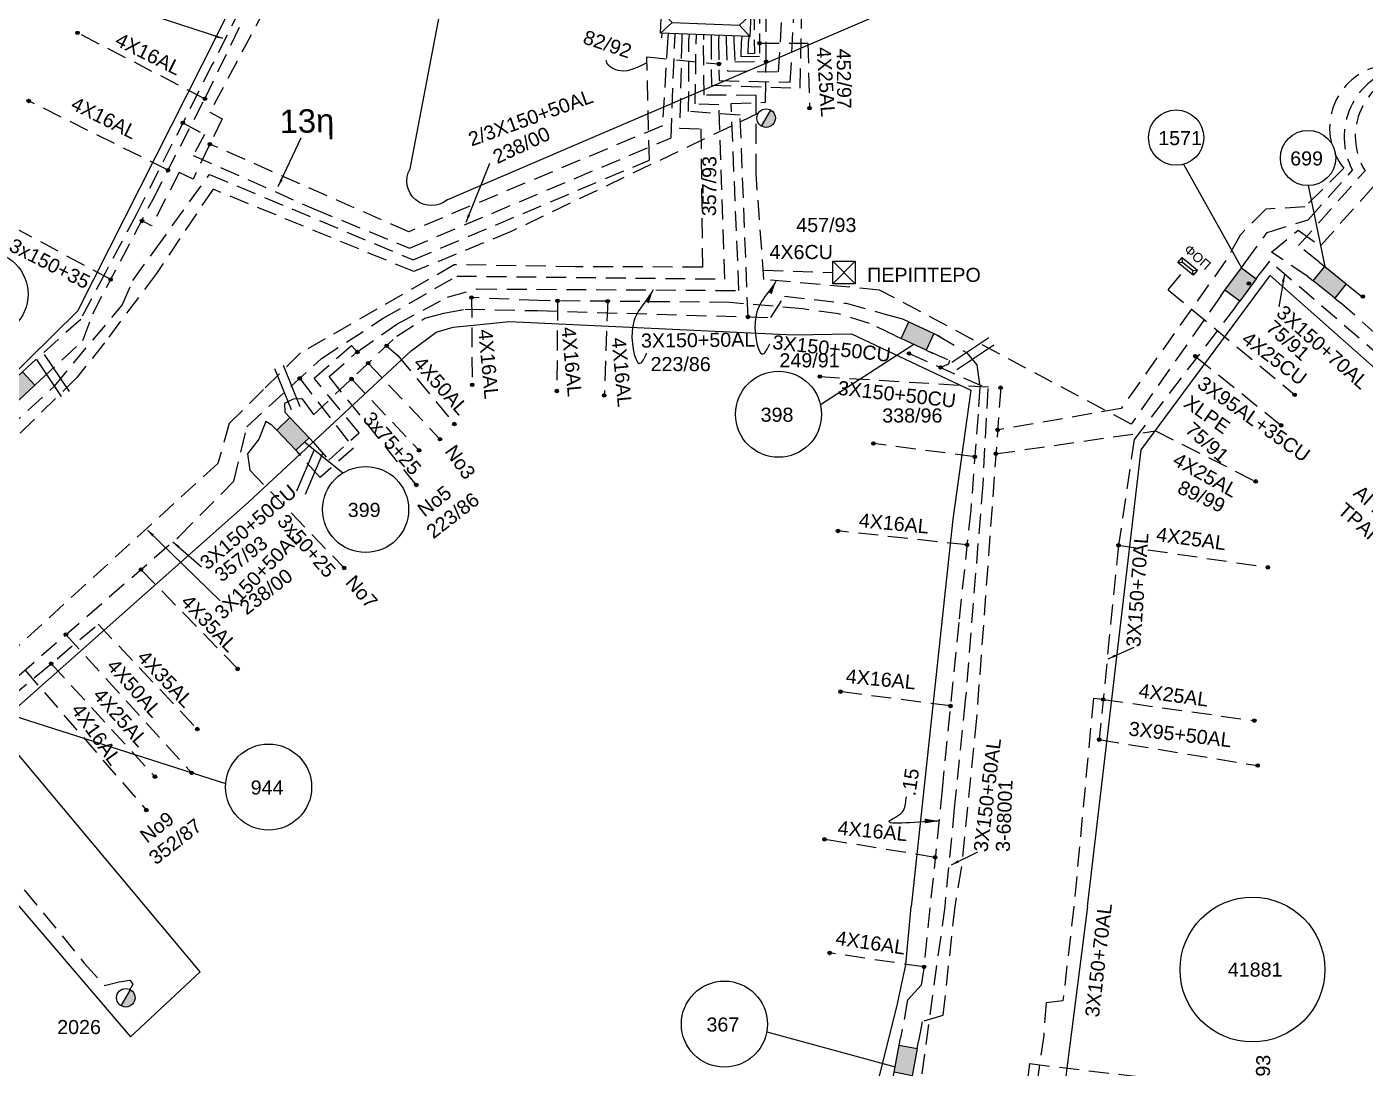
# Model space of a CAD drawing. Header units: millimetres. Extents: x 924 to 3152, y 704 to 1760.
# Drawn here: x 2549.9 to 2721, y 1517.9 to 1651 of the extents above; entities that cross this region are included whole.
import ezdxf

# ---------------------------------------------------------------- set-up
doc = ezdxf.new("R2010")
doc.units = ezdxf.units.MM
doc.linetypes.add('DASHED', pattern=[19.05, 12.7, -6.35])
for name, color, linetype in [('Link Box 4 Διευθύνσεων', 7, 'Continuous'), ('Pillar', 7, 'Continuous'), ('Άγνωστα', 7, 'Continuous'), ('Γυμνά εναέρια ΧΤ (3Φ)   4x35AL', 7, 'Continuous'), ('Επιγραφές - Σχήματα', 7, 'Continuous'), ('Καλώδια ΧΤ   3x150+50AL', 7, 'DASHED'), ('Καλώδια ΧΤ   3x150+50CU', 7, 'DASHED'), ('Καλώδια ΧΤ   3x150AL+50XLPE', 7, 'DASHED'), ('Καλώδια ΧΤ   4x25CU', 7, 'DASHED'), ('Καλώδια ΧΤ   4x6CU', 7, 'DASHED'), ('Στύλος ΦΜ', 7, 'Continuous'), ('Στύλος ΦΜ @ 1', 7, 'Continuous'), ('Συνδέσεις', 7, 'Continuous'), ('Τομή', 7, 'Continuous'), ('Υποσταθμός πόλεως', 7, 'Continuous'), ('Υπόβαθρο ΔΕΗ', 7, 'Continuous'), ('Υπόγεια Καλώδια Δικτύου ΧΤ   .15', 7, 'DASHED'), ('Υπόγεια καλώδια Δικτύου ΧΤ και Παρ. ΧΤ - 3X150+70 AL', 7, 'DASHED'), ('Υπόγεια καλώδια Δικτύου ΧΤ και Παρ. ΧΤ X-95  (3X95AL +35CU  XLPE)', 7, 'DASHED'), ('Υπόγεια καλώδια Παροχών ΧΤ   4x16AL', 7, 'DASHED'), ('Υπόγεια καλώδια Παροχών ΧΤ   4x25', 7, 'DASHED'), ('Υπόγεια καλώδια Παροχών ΧΤ   4x50AL', 7, 'DASHED')]:
    doc.layers.add(name, color=color, linetype=linetype)
doc.styles.get("Standard").update_dxf_attribs({"font": 'ARIAL.TTF'})
doc.linetypes.add('SYN_LINE', pattern='A,0.5,-0.0001,["/\\/\\/\\/",Standard,S=0.1,R=0,X=0,Y=-0.05],-0.25', length=0.7501)
doc.dimstyles.new('ISO-25', dxfattribs={"dimtxt": 2.5, "dimasz": 2.5, "dimexe": 1.25, "dimexo": 0.625, "dimtad": 1, "dimtxsty": 'Standard', "dimcen": 2.5, "dimadec": 0, "dimazin": 0, "dimtfac": 1, "dimtmove": 0, "dimatfit": 3, "dimfxl": 1, "dimarcsym": 0})

# ---------------------------------------------------------------- blocks, each defined once
blk = doc.blocks.new('ΤΟΜΗ')
at = {"layer": 'Τομή', "ltscale": 40}
for p, q in [((-5.68, 0), (5.68, 0)), ((5.68, -2.33), (-5.68, -2.33))]:
    blk.add_line(p, q, dxfattribs=at)
blk = doc.blocks.new('LINK BOX 4 ΑΝΑΧΩΡΗΣΕΩΝ')
at = {"layer": 'Link Box 4 Διευθύνσεων', "ltscale": 40}
blk.add_hatch(color=256, dxfattribs=at).paths.add_polyline_path([(-3.54, 0), (-3.54, -4.67), (3.54, -4.67), (3.54, 0)])
for p, q in [((-3.54, 0), (-5.33, 0)), ((5.33, 0), (3.54, 0)), ((-3.54, -4.67), (-5.33, -4.67)), ((5.33, -4.67), (3.54, -4.67))]:
    blk.add_line(p, q, dxfattribs=at)
blk.add_lwpolyline([(-3.54, -4.67), (-3.54, 0), (3.54, 0), (3.54, -4.67)], close=True, dxfattribs=at)
blk = doc.blocks.new('ΥΠΟΣΤΑΘΜΟΣ ΠΟΛΕΩΣ 13 ΑΝΑΧΩΡΗΣΕΩΝ')
at = {"layer": 'Υποσταθμός πόλεως', "ltscale": 40}
for p, q in [((-11.12, -2.82), (-11.12, -4)), ((-9.53, -2.82), (-9.53, -4)), ((-7.77, -2.82), (-7.77, -4)), ((-5.99, -2.82), (-5.99, -4)), ((-4.14, -2.82), (-4.14, -4)), ((-2.3, -2.82), (-2.3, -4)), ((-0.43, -2.82), (-0.43, -4)), ((1.54, -2.82), (1.54, -4)), ((3.43, -2.82), (3.43, -4)), ((5.39, -2.82), (5.39, -4)), ((7.32, -2.82), (7.32, -4)), ((9.32, -2.82), (9.32, -4)), ((11.11, -2.82), (11.11, -4))]:
    blk.add_line(p, q, dxfattribs=at)
blk.add_lwpolyline([(-11.43, 2.82), (11.43, 2.82), (11.43, -2.82), (-11.43, -2.82)], close=True, dxfattribs=at)
for points in [[(-8.62, 0), (-11.43, 2.82)], [(-11.43, -2.82), (-8.62, 0)], [(-8.62, 0), (8.62, 0)], [(8.62, 0), (11.43, 2.82)], [(11.43, -2.82), (8.62, 0)]]:
    blk.add_lwpolyline(points, dxfattribs=at)
at = {"layer": 'Υποσταθμός πόλεως', "linetype": 'SYN_LINE', "ltscale": 40, "flags": 1}
for tag, p in [('ΜΕΤΑΣΧΗΜΑΤΙΣΜΟΣ', (12.22, 1.68)), ('ΙΣΧΥΣ', (12.2, -1.11)), ('ΑΡΙΘΜΟΣ', (12.32, -3.83))]:
    blk.add_attdef(tag, p, '', height=1.8, dxfattribs=at)
blk = doc.blocks.new('ΥΠΑΡΧΩΝ ΤΣΙΜΕΝΤΕΝΙΟΣ ΣΤΥΛΟΣ')
at = {"layer": 'Στύλος ΦΜ'}
blk.add_hatch(color=256, dxfattribs=at).paths.add_polyline_path([(-1.29, -2.28, 0.574793), (2.62, 0, 0.268822), (1.3, 2.27)])
blk.add_line((-1.29, -2.28), (1.3, 2.27), dxfattribs=at)
blk.add_circle((0, 0), 2.62, dxfattribs=at)
at = {"layer": 'Στύλος ΦΜ', "flags": 4}
for tag, p in [('ΑΡΙΘΜΟΣ', (-4.68, 8.05)), ('ΤΥΠΟΣ', (-4.91, 3.03))]:
    blk.add_attdef(tag, p, '', height=4, dxfattribs=at)
blk = doc.blocks.new('_ΣΥΝΔΕΣΗ')
at = {"layer": 'Συνδέσεις', "linetype": 'SYN_LINE', "ltscale": 40}
blk.add_hatch(color=256, dxfattribs=at).paths.add_polyline_path([(0.5, -0.01, 1), (-0.5, -0.01, 1)])
at = {"layer": 'Συνδέσεις'}
blk.add_circle((0, -0.01), 0.5, dxfattribs=at)
blk = doc.blocks.new('Pillar')
at = {"layer": 'Υποσταθμός πόλεως', "linetype": 'Continuous', "ltscale": 40}
blk.add_lwpolyline([(-8.6, 2.8), (8.6, 2.8), (8.6, -2.8), (-8.6, -2.8)], close=True, dxfattribs=at)
for points in [[(-5.8, 0), (-8.6, 2.8)], [(-8.6, -2.8), (-5.8, 0)], [(-5.8, 0), (5.8, 0)], [(5.8, 0), (8.6, 2.8)], [(8.6, -2.8), (5.8, 0)]]:
    blk.add_lwpolyline(points, dxfattribs=at)
at = {"layer": 'Pillar', "ltscale": 40}
blk.add_attdef('PILLAR', (-5.7, 3.7), '', height=2.52, dxfattribs=at)

msp = doc.modelspace()

# ---------------------------------------------------------------- linework, layer by layer
at = {"layer": 'Άγνωστα', "color": 156, "linetype": 'DASHED', "ltscale": 0.2}
for p, q in [((2641.229, 1647.165), (2641.27, 1649.216)), ((2643.559, 1647.217), (2641.229, 1647.165))]:
    msp.add_line(p, q, dxfattribs=at)
msp.add_lwpolyline([(2644.35, 1694.219), (2643.537, 1669.231), (2643.559, 1647.217)], dxfattribs=at)
at = {"layer": 'Άγνωστα', "color": 62, "linetype": 'DASHED', "ltscale": 0.2}
for points in [[(2572.26, 1689.054), (2585.71, 1684.739), (2585.765, 1663.444), (2573.32, 1640.089), (2574.882, 1639.256), (2571.162, 1631.557), (2569.402, 1632.407), (2565.858, 1625.566), (2564.647, 1626.193)], [(2551.601, 1605.812), (2557.09, 1610.924), (2558.338, 1614.333), (2566.059, 1628.994), (2572.687, 1641.813), (2577.496, 1651.736)], [(2560.641, 1618.706), (2547.814, 1625.608)], [(2581.246, 1600.1), (2580.468, 1600.542), (2579.582, 1598.289), (2578.122, 1596.443), (2578.423, 1594.358), (2590.475, 1581.837)]]:
    msp.add_lwpolyline(points, dxfattribs=at)
at = {"layer": 'Άγνωστα', "color": 2, "linetype": 'DASHED', "ltscale": 0.2}
msp.add_lwpolyline([(2639.304, 1649.293), (2639.463, 1645.406), (2646.017, 1645.246), (2646.51, 1653.681), (2645.32, 1654.658), (2646.109, 1676.511), (2652.065, 1674.279)], dxfattribs=at)
at = {"layer": 'Άγνωστα', "color": 6, "linetype": 'DASHED', "ltscale": 0.2}
for points in [[(2642.107, 1613.926), (2641.093, 1639.703), (2634.511, 1640.199), (2634.543, 1649.48)], [(2582.943, 1601.702), (2582.886, 1602.913), (2584.002, 1603.457), (2585.061, 1603.485), (2586.579, 1601.425), (2597.192, 1611.46), (2600.806, 1613.778), (2603.218, 1614.409), (2605.934, 1614.917), (2615.205, 1614.736), (2642.107, 1613.926), (2645.011, 1613.866), (2646.779, 1616.596), (2654.627, 1615.668), (2659.476, 1614.334), (2661.859, 1613.679)], [(2660.864, 1611.567), (2657.612, 1613.095), (2653.658, 1614.314), (2649.101, 1614.956), (2639.715, 1615.779), (2615.366, 1616.016), (2606.761, 1616.406)], [(2671.089, 1596.052), (2658.125, 1597.742)]]:
    msp.add_lwpolyline(points, dxfattribs=at)
at = {"layer": 'Άγνωστα', "color": 1, "linetype": 'DASHED', "ltscale": 0.2}
msp.add_lwpolyline([(2546.111, 1603.889), (2544.283, 1601.907), (2547.245, 1599.389), (2553.456, 1605.091), (2562.092, 1615.44), (2563.476, 1618.602), (2566.268, 1622.463), (2573.256, 1632.154), (2599.303, 1621.224), (2629.491, 1633.985), (2629.169, 1647.169), (2638.379, 1646.267)], dxfattribs=at)
at = {"layer": 'Άγνωστα', "color": 154, "linetype": 'DASHED', "ltscale": 0.2}
msp.add_lwpolyline([(2713.655, 1619.099), (2708.994, 1622.218), (2712.431, 1625.002), (2715.27, 1623.011), (2723.673, 1632.434)], dxfattribs=at)
at = {"layer": 'Άγνωστα', "color": 85, "linetype": 'DASHED', "ltscale": 0.2}
for points in [[(2586.507, 1597.927), (2588.525, 1595.635), (2592.392, 1599.126), (2586.636, 1606.099), (2591.429, 1610.282), (2592.166, 1609.438)], [(2599.697, 1592.454), (2588.549, 1606.311)]]:
    msp.add_lwpolyline(points, dxfattribs=at)
at = {"layer": 'Άγνωστα', "color": 133, "linetype": 'DASHED', "ltscale": 0.2}
msp.add_lwpolyline([(2584.804, 1606.074), (2591.678, 1597.162), (2587.411, 1593.385), (2584.596, 1596.551)], dxfattribs=at)
at = {"layer": 'Άγνωστα', "color": 30, "linetype": 'DASHED', "ltscale": 0.2}
msp.add_lwpolyline([(2686.984, 1559.896), (2707.243, 1556.58)], dxfattribs=at)
at = {"layer": 'Γυμνά εναέρια ΧΤ (3Φ)   4x35AL', "color": 133, "linetype": 'DASHED', "ltscale": 0.2}
msp.add_lwpolyline([(2564.513, 1581.644), (2576.871, 1568.933)], dxfattribs=at)
at = {"layer": 'Γυμνά εναέρια ΧΤ (3Φ)   4x35AL', "color": 30, "linetype": 'DASHED', "ltscale": 0.2}
msp.add_lwpolyline([(2547.926, 1565.367), (2559.059, 1574.632), (2571.716, 1561.243)], dxfattribs=at)
at = {"layer": 'Επιγραφές - Σχήματα'}
for points in [[(2629.187, 1646.424), (2628.403, 1646.009), (2627.724, 1645.708), (2627.138, 1645.507), (2626.633, 1645.392), (2626.2, 1645.35), (2625.825, 1645.367), (2625.498, 1645.429), (2625.207, 1645.522), (2624.943, 1645.636), (2624.707, 1645.765), (2624.499, 1645.908), (2624.323, 1646.062), (2624.179, 1646.225), (2624.071, 1646.395), (2624, 1646.569), (2623.969, 1646.745)], [(2652.93, 1618.149), (2655.778, 1621.063)], [(2652.93, 1621.063), (2655.778, 1618.149)]]:
    msp.add_lwpolyline(points, dxfattribs=at)
at = {"layer": 'Επιγραφές - Σχήματα', "ltscale": 0.2}
for points in [[(2697.769, 1633.442), (2705.164, 1620.187)], [(2713.685, 1630.709), (2715.816, 1620.356)], [(2651.357, 1602.716), (2663.276, 1610.434)], [(2590.312, 1593.976), (2585.407, 1597.932)], [(2575.336, 1554.253), (2545.878, 1563.663)], [(2644.485, 1522.52), (2660.906, 1518.086)]]:
    msp.add_lwpolyline(points, dxfattribs=at)
at = {"layer": 'Επιγραφές - Σχήματα'}
msp.add_lwpolyline([(2652.93, 1621.063), (2655.778, 1621.063), (2655.778, 1618.149), (2652.93, 1618.149)], close=True, dxfattribs=at)
for centre, radius in [((2696.819, 1636.848), 3.536), ((2713.685, 1634.245), 3.536), ((2544.574, 1616.826), 5.5), ((2645.998, 1601.48), 5.5), ((2593.225, 1589.311), 5.5), ((2580.82, 1553.829), 5.5), ((2639.078, 1523.526), 5.5)]:
    msp.add_circle(centre, radius, dxfattribs=at)
at = {"layer": 'Επιγραφές - Σχήματα', "color": 1}
msp.add_circle((2706.576, 1530.499), 9.258, dxfattribs=at)
at = {"layer": 'Καλώδια ΧΤ   3x150+50AL', "color": 173, "ltscale": 0.2}
for points in [[(2586.856, 1708.769), (2587.974, 1708.742), (2588.915, 1711.249), (2608.176, 1708.123), (2608.579, 1705.996), (2608.377, 1702.289), (2611.604, 1691.359), (2623.289, 1686.469), (2623.792, 1682.01), (2642.519, 1673.938), (2642.054, 1658.322), (2642.807, 1656.96), (2642.931, 1647.587), (2642.134, 1647.58), (2642.165, 1649.181)], [(2643.424, 1639.972), (2611.832, 1624.856), (2599.398, 1619.726), (2573.721, 1630.263), (2566.475, 1619.484), (2559.847, 1610.622), (2556.319, 1606.185), (2548.373, 1598.379), (2544.769, 1598.099), (2533.454, 1586.851)]]:
    msp.add_lwpolyline(points, dxfattribs=at)
at = {"layer": 'Καλώδια ΧΤ   3x150+50AL', "color": 85, "ltscale": 0.2}
for points in [[(2640.27, 1649.256), (2640.403, 1646.556), (2644.414, 1646.568), (2644.393, 1658.238), (2645.099, 1679.652), (2661.252, 1673.116), (2687.584, 1662.725)], [(2588.549, 1606.311), (2592.151, 1609.455), (2597.201, 1613.018), (2603.69, 1616.455), (2607.462, 1617.508), (2640.942, 1617.31), (2639.946, 1641.2), (2644.339, 1641.383), (2644.414, 1646.568)]]:
    msp.add_lwpolyline(points, dxfattribs=at)
at = {"layer": 'Καλώδια ΧΤ   3x150+50AL', "color": 30, "ltscale": 0.2}
msp.add_lwpolyline([(2633.622, 1649.516), (2633.363, 1638.058), (2636.079, 1637.963), (2636.273, 1620.292), (2620.07, 1620.351), (2604.555, 1620.594), (2584.911, 1609.321), (2580.178, 1604.665), (2575.8, 1600.323), (2574.329, 1595.203), (2537.3, 1561.316), (2538.395, 1558.842), (2540.161, 1558.548), (2543.831, 1561.959)], dxfattribs=at)
at = {"layer": 'Καλώδια ΧΤ   3x150+50AL', "color": 5, "ltscale": 0.2}
for points in [[(2569.85, 1638.742), (2572.624, 1637.263), (2571.194, 1634.582), (2586.616, 1627.741), (2598.826, 1622.73), (2632.267, 1636.812), (2632.738, 1649.55)], [(2673.861, 1475.8), (2675.408, 1488.258), (2673.857, 1488.525), (2676.466, 1507.752), (2677.44, 1512.953), (2677.44, 1512.953), (2678.115, 1518.475), (2706.204, 1515.102)]]:
    msp.add_lwpolyline(points, dxfattribs=at)
at = {"layer": 'Καλώδια ΧΤ   3x150+50AL', "color": 62, "ltscale": 0.2}
for points in [[(2631.849, 1649.585), (2631.162, 1638.365)], [(2631.162, 1638.365), (2598.749, 1624.817), (2573.318, 1636.019)]]:
    msp.add_lwpolyline(points, dxfattribs=at)
at = {"layer": 'Καλώδια ΧΤ   3x150+50AL', "color": 2, "ltscale": 0.2}
for points in [[(2662.687, 1609.252), (2672.753, 1604.779), (2672.101, 1592.546), (2669.876, 1564.884), (2668.464, 1551.13), (2667.244, 1538.556), (2663.609, 1512.131), (2660.685, 1509.197), (2654.464, 1481.624), (2673.246, 1473.71), (2676.591, 1472.438)], [(2665.282, 1609.492), (2667.849, 1608.367), (2667.732, 1607.872), (2666.715, 1607.462)]]:
    msp.add_lwpolyline(points, dxfattribs=at)
at = {"layer": 'Καλώδια ΧΤ   3x150+50CU', "color": 151, "ltscale": 0.2}
msp.add_lwpolyline([(2637.382, 1649.369), (2637.415, 1643.557), (2648.761, 1643.167), (2649.014, 1653.959), (2656.87, 1670.997), (2688.693, 1658.489), (2703.09, 1664.97), (2708.933, 1679.085), (2715.24, 1692.54)], dxfattribs=at)
at = {"layer": 'Καλώδια ΧΤ   3x150+50CU', "color": 1, "ltscale": 0.2}
msp.add_lwpolyline([(2638.327, 1649.332), (2638.415, 1644.145), (2647.506, 1643.934), (2648.085, 1654.633), (2646.61, 1656.052)], dxfattribs=at)
at = {"layer": 'Καλώδια ΧΤ   3x150+50CU', "color": 133, "ltscale": 0.2}
msp.add_lwpolyline([(2546.433, 1567.161), (2547.61, 1568.14), (2548.932, 1568.151), (2569.341, 1585.825), (2576.385, 1592.936), (2578.046, 1599.891), (2583.761, 1605.12), (2587.59, 1608.624), (2595.481, 1613.754), (2604.877, 1619.146), (2639.142, 1618.769), (2638.368, 1641.038), (2635.361, 1641.157), (2635.466, 1649.444)], dxfattribs=at)
at = {"layer": 'Καλώδια ΧΤ   3x150+50CU', "color": 175, "ltscale": 0.2}
msp.add_lwpolyline([(2702.534, 1616.619), (2702.534, 1616.619), (2702.534, 1616.619), (2691.084, 1600.237), (2658.901, 1617.369), (2644.135, 1618.727), (2643.131, 1632.244), (2643.129, 1642.236), (2636.487, 1642.293), (2636.399, 1649.407)], dxfattribs=at)
at = {"layer": 'Καλώδια ΧΤ   3x150+50CU', "color": 85, "ltscale": 0.2}
msp.add_lwpolyline([(2796.802, 1544.474), (2786.226, 1553.956), (2753.942, 1583.895), (2717.807, 1615.759)], dxfattribs=at)
at = {"layer": 'Καλώδια ΧΤ   3x150+50CU', "color": 62, "ltscale": 0.2}
for points in [[(2651.276, 1606.312), (2674.394, 1604.875)], [(2674.394, 1604.875), (2673.022, 1585.925), (2671.305, 1562.624), (2669.349, 1543.435), (2668.522, 1538.556), (2667.007, 1524.626), (2664.378, 1523.826), (2663.893, 1521.283)]]:
    msp.add_lwpolyline(points, dxfattribs=at)
at = {"layer": 'Καλώδια ΧΤ   3x150AL+50XLPE', "color": 5, "ltscale": 0.2}
msp.add_lwpolyline([(2572.973, 1691.277), (2583.684, 1688.466), (2583.794, 1661.996), (2580.687, 1660.145), (2573.622, 1646.192), (2563.903, 1626.997), (2559.985, 1619.625), (2556.802, 1613.616), (2550.011, 1607.52)], dxfattribs=at)
at = {"layer": 'Καλώδια ΧΤ   3x150AL+50XLPE', "color": 30, "ltscale": 0.2}
msp.add_lwpolyline([(2705.696, 1620.908), (2708.473, 1624.726), (2708.473, 1624.726), (2713.716, 1626.359), (2719.361, 1632.682)], dxfattribs=at)
at = {"layer": 'Καλώδια ΧΤ   3x150AL+50XLPE', "color": 85, "ltscale": 0.2}
for points in [[(2715.118, 1620.918), (2712.477, 1623.053), (2712.477, 1623.053), (2712.477, 1623.053), (2720.962, 1632.616)], [(2719.27, 1617.578), (2720.669, 1616.452)]]:
    msp.add_lwpolyline(points, dxfattribs=at)
at = {"layer": 'Καλώδια ΧΤ   3x150AL+50XLPE', "color": 62, "ltscale": 0.2}
for points in [[(2718.257, 1632.94), (2713.299, 1628)], [(2713.299, 1628), (2708.307, 1627.707), (2708.307, 1627.707), (2708.307, 1627.707), (2708.307, 1627.707), (2708.307, 1627.707), (2704.993, 1624.395), (2704.993, 1624.395), (2703.171, 1621.129), (2689.801, 1602.211), (2673.811, 1599.451)]]:
    msp.add_lwpolyline(points, dxfattribs=at)
msp.add_arc((2724.582, 1638.066), 8.141, 95.90786, 219.02509, dxfattribs=at)
at = {"layer": 'Καλώδια ΧΤ   3x150AL+50XLPE', "color": 30, "ltscale": 0.2}
msp.add_arc((2727.432, 1636.945), 9.128, 102.14841, 207.84273, dxfattribs=at)
at = {"layer": 'Καλώδια ΧΤ   3x150AL+50XLPE', "color": 85, "ltscale": 0.2}
msp.add_arc((2728.102, 1637.016), 8.387, 99.79057, 211.64388, dxfattribs=at)
at = {"layer": 'Καλώδια ΧΤ   4x25CU', "color": 30, "ltscale": 0.2}
for points in [[(2695.8, 1617.41), (2698.033, 1620.07)], [(2695.8, 1617.41), (2711.976, 1603.975)]]:
    msp.add_lwpolyline(points, dxfattribs=at)
at = {"layer": 'Καλώδια ΧΤ   4x6CU', "color": 173, "ltscale": 0.2}
msp.add_lwpolyline([(2644.048, 1619.904), (2652.829, 1619.598)], dxfattribs=at)
at = {"layer": 'Υπόβαθρο ΔΕΗ', "ltscale": 0.2}
for points in [[(2402.778, 1717.766), (2395.985, 1703.716), (2379.109, 1670.928), (2361.865, 1638.772), (2349.733, 1613.656), (2378.815, 1594.064), (2449.173, 1544.943), (2472.136, 1528.911), (2496.185, 1554.347), (2543.811, 1602.328), (2556.419, 1614.71), (2574.384, 1650.191), (2580.081, 1661.947), (2580.417, 1684.372), (2514.561, 1705.672), (2467.655, 1719.923)], [(2685.494, 1538.556), (2692.361, 1596.921), (2708.833, 1619.209), (2768.515, 1566.343), (2791.374, 1544.859), (2798.552, 1538.556)], [(2519.652, 1538.556), (2536.52, 1553.102), (2563.158, 1521.918), (2572.059, 1530.194), (2545.844, 1561.519), (2578.265, 1590.259), (2599.061, 1609.606), (2602.221, 1611.985), (2604.395, 1612.605), (2607.456, 1612.916), (2611.58, 1613.334), (2647.898, 1611.641), (2655.328, 1611.783), (2670.568, 1604.555), (2668.286, 1588.073), (2665.994, 1566.631), (2663.087, 1539.653), (2662.963, 1538.556)], [(2519.652, 1538.556), (2500.553, 1521.736), (2501.526, 1510.93), (2538.197, 1490.511), (2571.534, 1472.026), (2605.782, 1453.267), (2636.114, 1436.473), (2639.748, 1447.096), (2648.021, 1473.568), (2661.102, 1525.715), (2662.266, 1531.125), (2662.963, 1538.556)], [(2685.494, 1538.556), (2679.883, 1494.504), (2677.923, 1476.679), (2670.568, 1460.01), (2663.168, 1439.328), (2658.391, 1427.142), (2675.211, 1418.275), (2750.469, 1382.177), (2832.353, 1341.706), (2865.834, 1421.696), (2875.782, 1446.969), (2883.063, 1465.279), (2821.778, 1518.399), (2798.552, 1538.556)]]:
    msp.add_lwpolyline(points, dxfattribs=at)
msp.add_lwpolyline([(2598.903, 1632.869), (2606.749, 1673.963, -0.4559269), (2611.845, 1676.926), (2657.829, 1659.011, -0.5556242), (2659.026, 1652.617), (2603.674, 1628.9, -0.8343082), (2598.903, 1632.869, -1)], format="xyb", dxfattribs=at)
at = {"layer": 'Υπόγεια Καλώδια Δικτύου ΧΤ   .15', "color": 6, "ltscale": 0.2}
for points in [[(2666.274, 1611.605), (2670.009, 1609.369), (2671.355, 1607.788), (2671.745, 1604.99), (2671.504, 1601.486), (2670.568, 1589.216), (2669.03, 1574.864), (2666.914, 1553.533), (2664.537, 1530.375)], [(2664.537, 1530.375), (2664.218, 1528.521), (2662.498, 1526.617), (2661.6, 1521.721)]]:
    msp.add_lwpolyline(points, dxfattribs=at)
at = {"layer": 'Υπόγεια καλώδια Δικτύου ΧΤ και Παρ. ΧΤ - 3X150+70 AL', "color": 30, "ltscale": 0.2}
for points in [[(2731.792, 1601.256), (2708.747, 1621.074), (2707.575, 1619.523)], [(2704.413, 1615.234), (2691.445, 1598.253), (2689.448, 1584.731), (2686.984, 1559.896)], [(2687.482, 1565.031), (2686.25, 1565.149), (2683.751, 1538.556), (2682.345, 1526.497), (2680.19, 1526.233), (2679.898, 1522.076), (2677.961, 1508.395), (2676.891, 1500.427)]]:
    msp.add_lwpolyline(points, dxfattribs=at)
at = {"layer": 'Υπόγεια καλώδια Δικτύου ΧΤ και Παρ. ΧΤ X-95  (3X95AL +35CU  XLPE)', "color": 30, "ltscale": 0.2}
msp.add_lwpolyline([(2699.273, 1608.902), (2710.242, 1600.075)], dxfattribs=at)
at = {"layer": 'Υπόγεια καλώδια Παροχών ΧΤ   4x16AL', "color": 62, "ltscale": 0.2}
for points in [[(2572.687, 1641.813), (2556.391, 1650.239)], [(2567.972, 1632.696), (2550.15, 1641.541)]]:
    msp.add_lwpolyline(points, dxfattribs=at)
at = {"layer": 'Υπόγεια καλώδια Παροχών ΧΤ   4x16AL', "color": 6, "ltscale": 0.2}
for points in [[(2606.761, 1616.406), (2606.847, 1605.247)], [(2617.757, 1615.993), (2617.655, 1604.45)], [(2624.165, 1615.93), (2623.717, 1603.904)], [(2670.094, 1584.791), (2653.609, 1586.564)], [(2667.972, 1564.199), (2653.926, 1566.028)], [(2666.022, 1544.842), (2651.866, 1547.145)], [(2664.584, 1530.833), (2652.528, 1532.622)]]:
    msp.add_lwpolyline(points, dxfattribs=at)
at = {"layer": 'Υπόγεια καλώδια Παροχών ΧΤ   4x16AL', "color": 133, "ltscale": 0.2}
msp.add_lwpolyline([(2549.675, 1568.795), (2565.19, 1550.886)], dxfattribs=at)
at = {"layer": 'Υπόγεια καλώδια Παροχών ΧΤ   4x25', "ltscale": 0.2}
msp.add_lwpolyline([(2643.557, 1648.928), (2649.748, 1648.926), (2649.962, 1640.62)], dxfattribs=at)
at = {"layer": 'Υπόγεια καλώδια Παροχών ΧΤ   4x25', "color": 62, "ltscale": 0.2}
msp.add_lwpolyline([(2673.69, 1596.424), (2694.167, 1599.365), (2706.99, 1592.908)], dxfattribs=at)
at = {"layer": 'Υπόγεια καλώδια Παροχών ΧΤ   4x25', "color": 30, "ltscale": 0.2}
for points in [[(2689.448, 1584.731), (2708.535, 1581.913)], [(2553.024, 1569.61), (2566.289, 1555.153)], [(2687.493, 1565.029), (2706.823, 1562.317)], [(2536.589, 1556.526), (2542.35, 1549.549), (2557.262, 1531.339), (2559.863, 1528.47), (2561.704, 1528.952), (2563.093, 1529.163), (2563.485, 1528.651), (2563.022, 1527.773)]]:
    msp.add_lwpolyline(points, dxfattribs=at)
at = {"layer": 'Υπόγεια καλώδια Παροχών ΧΤ   4x50AL', "color": 6, "ltscale": 0.2}
for points in [[(2595.904, 1610.242), (2597.353, 1608.998), (2604.563, 1600.233)], [(2593.549, 1608.015), (2602.726, 1598.293)], [(2591.411, 1605.994), (2600.057, 1596.873)]]:
    msp.add_lwpolyline(points, dxfattribs=at)
at = {"layer": 'Υπόγεια καλώδια Παροχών ΧΤ   4x50AL', "color": 133, "ltscale": 0.2}
msp.add_lwpolyline([(2554.913, 1573.331), (2570.983, 1555.643)], dxfattribs=at)

# ---------------------------------------------------------------- block references
at = {"layer": 'Link Box 4 Διευθύνσεων'}
for p, xscale, yscale, zscale, rotation in [((2705.994, 1617.379), 0.4999999999999996, 0.4999999999999996, 0.4999999999999996, 233.6090561435564), ((2715.731, 1617.429), 0.4999999999999997, 0.4999999999999997, 0.4999999999999997, 141.1808351353071), ((2663.276, 1610.434), 0.4999999999999996, 0.4999999999999996, 0.4999999999999996, 154.8370008664189), ((2548.061, 1605.704), 0.4999999999999996, 0.4999999999999996, 0.4999999999999996, 42.96472262894192), ((2583.075, 1598.163), 0.4999999999999996, 0.4999999999999996, 0.4999999999999996, 133.3489133066111), ((2663.393, 1518.666), 0.4999999999999996, 0.4999999999999996, 0.4999999999999996, 259.1884953958856)]:
    msp.add_blockref('LINK BOX 4 ΑΝΑΧΩΡΗΣΕΩΝ', p, dxfattribs=dict(at, xscale=xscale, yscale=yscale, zscale=zscale, rotation=rotation))
at = {"layer": 'Pillar', "xscale": 0.1478749999999616, "yscale": 0.1478749999999616, "zscale": 0.1478749999999616, "rotation": 320.6391883969603}
msp.add_blockref('Pillar', (2698.297, 1620.392), dxfattribs=at)
at = {"layer": 'Στύλος ΦΜ @ 1', "ltscale": 40, "xscale": 0.4499999999998181, "yscale": 0.4499999999998181, "zscale": 0.4499999999998181}
msp.add_blockref('ΥΠΑΡΧΩΝ ΤΣΙΜΕΝΤΕΝΙΟΣ ΣΤΥΛΟΣ', (2644.419, 1639.341), dxfattribs=at)
at = {"layer": 'Στύλος ΦΜ @ 1', "ltscale": 40}
ref = msp.add_blockref('ΥΠΑΡΧΩΝ ΤΣΙΜΕΝΤΕΝΙΟΣ ΣΤΥΛΟΣ', (2562.572, 1526.891), dxfattribs=dict(at, xscale=0.4499999999998181, yscale=0.4499999999998181, zscale=0.4499999999998181))
ref.add_attrib('ΤΥΠΟΣ', '2026', (2553.8, 1522.252), dxfattribs={"layer": 'Στύλος ΦΜ', "height": 1.8, "flags": 4})
at = {"layer": 'Συνδέσεις', "xscale": 0.4499999999998181, "yscale": 0.4499999999998181, "zscale": 0.4499999999998181}
for p in [(2556.393, 1650.244), (2643.559, 1648.933), (2638.38, 1646.272), (2644.415, 1646.573), (2550.151, 1641.546), (2572.688, 1641.818), (2649.963, 1640.625), (2569.851, 1638.747), (2573.319, 1636.025), (2567.974, 1632.701), (2564.649, 1626.199), (2560.642, 1618.711), (2706.11, 1618.206), (2720.692, 1616.539), (2606.763, 1616.411), (2617.758, 1615.998), (2624.167, 1615.936), (2642.108, 1613.931), (2595.906, 1610.247), (2592.167, 1609.443), (2593.55, 1608.02), (2662.688, 1609.257), (2699.275, 1608.907), (2651.277, 1606.317), (2666.716, 1607.467), (2584.805, 1606.079), (2591.412, 1605.999), (2606.848, 1605.252), (2674.396, 1604.88), (2617.656, 1604.455), (2623.718, 1603.909), (2711.977, 1603.98), (2604.565, 1600.238), (2674.005, 1599.49), (2710.243, 1600.081), (2602.728, 1598.298), (2658.127, 1597.747), (2600.058, 1596.878), (2671.089, 1596.052), (2673.785, 1596.442), (2706.992, 1592.913), (2599.698, 1592.459), (2653.611, 1586.569), (2670.095, 1584.796), (2689.45, 1584.737), (2564.514, 1581.649), (2590.477, 1581.842), (2708.536, 1581.918), (2554.915, 1573.336), (2553.025, 1569.615), (2576.873, 1568.938), (2653.928, 1566.034), (2667.973, 1564.204), (2687.495, 1565.035), (2706.825, 1562.323), (2571.718, 1561.248), (2686.985, 1559.901), (2566.291, 1555.159), (2570.985, 1555.648), (2707.244, 1556.585), (2565.192, 1550.891), (2651.868, 1547.15), (2666.023, 1544.847), (2652.53, 1532.627), (2664.585, 1530.838)]:
    msp.add_blockref('_ΣΥΝΔΕΣΗ', p, dxfattribs=at)
at = {"layer": 'Τομή', "xscale": 0.4999999999999997, "yscale": 0.4999999999999997, "zscale": 0.4999999999999997}
for p, rotation in [((2670.509, 1609.703), 33.7321219316604), ((2552.766, 1606.122), 123.7774158159674), ((2582.682, 1604.682), 112.0983071437507), ((2585.531, 1594.293), 66.92500094777242)]:
    msp.add_blockref('ΤΟΜΗ', p, dxfattribs=dict(at, rotation=rotation))
at = {"layer": 'Υποσταθμός πόλεως', "xscale": 0.5, "yscale": 0.5, "zscale": 0.5, "rotation": 357.7592080466928}
msp.add_blockref('ΥΠΟΣΤΑΘΜΟΣ ΠΟΛΕΩΣ 13 ΑΝΑΧΩΡΗΣΕΩΝ', (2636.691, 1651.398), dxfattribs=at)

# ---------------------------------------------------------------- texts
at = {"layer": 'Γυμνά εναέρια ΧΤ (3Φ)   4x35AL', "color": 7, "char_height": 1.8, "width": 168.37176, "attachment_point": 1, "rotation": 313.61844}
for insert in [(2570.792, 1578.637), (2565.203, 1571.538)]:
    msp.add_mtext('4X35AL', dxfattribs=dict(at, insert=insert))
at = {"layer": 'Επιγραφές - Σχήματα', "attachment_point": 1}
for s, insert, char_height, rotation in [('82/92', (2621.438, 1650.646), 1.8, 341.54139), ('452/97', (2655.216, 1648.233), 1.8, 270.7078), ('238/00', (2609.275, 1635.077), 1.8, 25.04081), ('357/93', (2636.205, 1626.809), 1.8, 89.5631), ('3x150+35', (2548.298, 1624.077), 1.8, 333.08935), ('ΦΟΠ', (2698.507, 1623.293), 1.2, 318.59368), ('75/91', (2709.356, 1613.692), 1.8, 318.59368), ('3x75+25', (2594.094, 1602.024), 1.8, 311.28018), ('75/91', (2699.024, 1600.65), 1.8, 318.59368), ('No3', (2604.724, 1597.782), 1.8, 305.37832), ('89/99', (2697.592, 1593.123), 1.8, 335.10539), ('No5', (2599.638, 1589.675), 1.8, 37.9399), ('223/86', (2600.771, 1586.901), 1.8, 37.9399), ('ΑΓΡΟΤΙΚΗ\\PΤΡΑΠΕΖΑ', (2720.514, 1592.575), 1.8, 318.59368), ('3x50+25', (2583.157, 1588.913), 1.8, 311.28018), ('357/93', (2573.706, 1581.362), 1.8, 37.9399), ('238/00', (2576.91, 1577.159), 1.8, 37.9399), ('No7', (2591.879, 1581.105), 1.8, 311.28018), ('3X95+50AL', (2690.886, 1562.224), 1.8, 353.34121), ('3-68001', (2673.754, 1545.585), 1.8, 87.69199), ('No9', (2564.172, 1547.993), 1.8, 37.9399), ('352/87', (2565.306, 1545.219), 1.8, 37.9399), ('39/93', (2706.92, 1513.341), 1.8, 88.60083)]:
    msp.add_mtext_dynamic_manual_height_columns(s, width=10.09091, gutter_width=12.5, heights=[0], dxfattribs=dict(at, insert=insert, char_height=char_height, rotation=rotation))
at = {"layer": 'Επιγραφές - Σχήματα', "linetype": 'Continuous', "insert": (2582.199, 1640.416), "char_height": 3, "width": 47.13111, "attachment_point": 1, "rotation": 1.02002}
msp.add_mtext('13η', dxfattribs=at)
at = {"layer": 'Επιγραφές - Σχήματα', "char_height": 1.8, "attachment_point": 1}
for s, insert in [('1571', (2694.532, 1637.694)), ('699', (2711.398, 1635.091)), ('457/93', (2648.266, 1626.582)), ('223/86', (2629.646, 1608.8)), ('249/91', (2646.118, 1609.282)), ('398', (2643.711, 1602.326)), ('338/96', (2659.258, 1602.231)), ('399', (2590.938, 1590.158)), ('944', (2578.532, 1554.676)), ('41881', (2703.424, 1531.391)), ('367', (2636.791, 1524.373))]:
    msp.add_mtext_dynamic_manual_height_columns(s, width=10.09091, gutter_width=12.5, heights=[0], dxfattribs=dict(at, insert=insert))
at = {"layer": 'Επιγραφές - Σχήματα', "linetype": 'DASHED', "insert": (2657.323, 1620.207), "char_height": 1.8, "width": 22.41044, "attachment_point": 1}
msp.add_mtext('ΠΕΡΙΠΤΕΡΟ', dxfattribs=at)
at = {"layer": 'Καλώδια ΧΤ   3x150+50AL', "color": 7, "char_height": 1.8, "width": 168.37176, "attachment_point": 1}
for s, insert, rotation in [('2/3X150+50AL', (2606.145, 1637.401), 19.89906), ('3X150+50AL', (2628.41, 1611.803), 0.55849), ('3X150+50AL', (2573.727, 1576.387), 45.88414), ('3X150+50AL', (2670.912, 1545.67), 83.10501)]:
    msp.add_mtext(s, dxfattribs=dict(at, insert=insert, rotation=rotation))
at = {"layer": 'Καλώδια ΧΤ   3x150+50CU', "color": 7, "char_height": 1.8, "width": 168.37176, "attachment_point": 1}
for insert, rotation in [((2645.358, 1611.639), 353.64173), ((2653.7, 1605.777), 353.64173), ((2571.833, 1582.881), 40.11067)]:
    msp.add_mtext('3X150+50CU', dxfattribs=dict(at, insert=insert, rotation=rotation))
at = {"layer": 'Καλώδια ΧΤ   4x25CU', "color": 7, "insert": (2706.138, 1612.219), "char_height": 1.8, "width": 168.37176, "attachment_point": 1, "rotation": 322.97368}
msp.add_mtext('4X25CU', dxfattribs=at)
at = {"layer": 'Καλώδια ΧΤ   4x6CU', "color": 7, "insert": (2644.843, 1623.125), "char_height": 1.8, "width": 168.37176, "attachment_point": 1}
msp.add_mtext('4X6CU', dxfattribs=at)
at = {"layer": 'Υπόγεια Καλώδια Δικτύου ΧΤ   .15', "color": 7, "insert": (2661.695, 1552.885), "char_height": 1.8, "width": 168.37176, "attachment_point": 1, "rotation": 81.4229}
msp.add_mtext('.15', dxfattribs=at)
at = {"layer": 'Υπόγεια καλώδια Δικτύου ΧΤ και Παρ. ΧΤ - 3X150+70 AL', "color": 7, "char_height": 1.8, "width": 168.37176, "attachment_point": 1}
for insert, rotation in [((2710.691, 1615.586), 318.41726), ((2690.439, 1571.812), 85.83798), ((2685.166, 1524.547), 83.3938)]:
    msp.add_mtext('3X150+70AL', dxfattribs=dict(at, insert=insert, rotation=rotation))
at = {"layer": 'Υπόγεια καλώδια Δικτύου ΧΤ και Παρ. ΧΤ X-95  (3X95AL +35CU  XLPE)', "insert": (2700.411, 1606.489), "char_height": 1.8, "width": 168.37176, "attachment_point": 1, "rotation": 324.64785}
msp.add_mtext('3X95AL+35CU  \\PXLPE', dxfattribs=at)
at = {"layer": 'Υπόγεια καλώδια Παροχών ΧΤ   4x16AL', "color": 7, "char_height": 1.8, "width": 168.37176, "attachment_point": 1}
for insert, rotation in [((2561.855, 1650.352), 333.541), ((2556.197, 1642.178), 333.541), ((2609.406, 1612.432), 275.3118), ((2620.046, 1612.74), 275.3118), ((2626.443, 1611.387), 275.3118), ((2656.375, 1588.855), 354.58516), ((2654.713, 1568.94), 354.58516), ((2556.95, 1564.742), 305.48677), ((2653.668, 1549.54), 354.58516), ((2653.468, 1535.471), 351.71411)]:
    msp.add_mtext('4X16AL', dxfattribs=dict(at, insert=insert, rotation=rotation))
at = {"layer": 'Υπόγεια καλώδια Παροχών ΧΤ   4x25', "color": 7, "char_height": 1.8, "width": 168.37176, "attachment_point": 1}
for insert, rotation in [((2652.652, 1648.487), 273.88239), ((2697.109, 1596.697), 330.81118), ((2694.444, 1587.077), 352.31528), ((2559.617, 1566.685), 311.45937), ((2692.186, 1567.079), 352.31528)]:
    msp.add_mtext('4X25AL', dxfattribs=dict(at, insert=insert, rotation=rotation))
at = {"layer": 'Υπόγεια καλώδια Παροχών ΧΤ   4x50AL', "color": 7, "char_height": 1.8, "width": 168.37176, "attachment_point": 1, "rotation": 311.75061}
for insert in [(2600.545, 1609.105), (2561.363, 1570.429)]:
    msp.add_mtext('4X50AL', dxfattribs=dict(at, insert=insert))

# ---------------------------------------------------------------- leaders
at = {"layer": 'Επιγραφές - Σχήματα', "ltscale": 40}
for points in [[(2574.953, 1649.507), (2563.992, 1653.094)], [(2582.048, 1630.59), (2584.965, 1636.807)], [(2606.058, 1626.049), (2609.098, 1633.585)], [(2710.679, 1619.413), (2709.927, 1615.233)], [(2565.35, 1586.683), (2574.613, 1577.63)], [(2568.601, 1585.171), (2572.243, 1581.998)], [(2688.123, 1570.21), (2691.439, 1571.721)], [(2668.091, 1543.882), (2671.459, 1545.543)]]:
    msp.add_leader(points, dimstyle='ISO-25', override={"dimasz": 1, "dimtad": 0}, dxfattribs=at)
at = {"layer": 'Επιγραφές - Σχήματα', "path_type": 1}
for points, override in [([(2645.683, 1618.584), (2642.998, 1613.218), (2644.17, 1609.239), (2644.9, 1610.489)], {"dimasz": 1.8, "dimgap": 0.625, "dimtad": 0}), ([(2629.965, 1617.408), (2627.28, 1612.042), (2628.452, 1608.063), (2629.182, 1609.312)], {"dimasz": 1.8, "dimgap": 0.625, "dimtad": 0}), ([(2666.498, 1549.478), (2660.245, 1549.54), (2661.965, 1550.836), (2662.338, 1552.573)], {"dimasz": 1.8, "dimtad": 0})]:
    msp.add_leader(points, dimstyle='ISO-25', override=override, dxfattribs=at)

doc.saveas('drawing.dxf')
